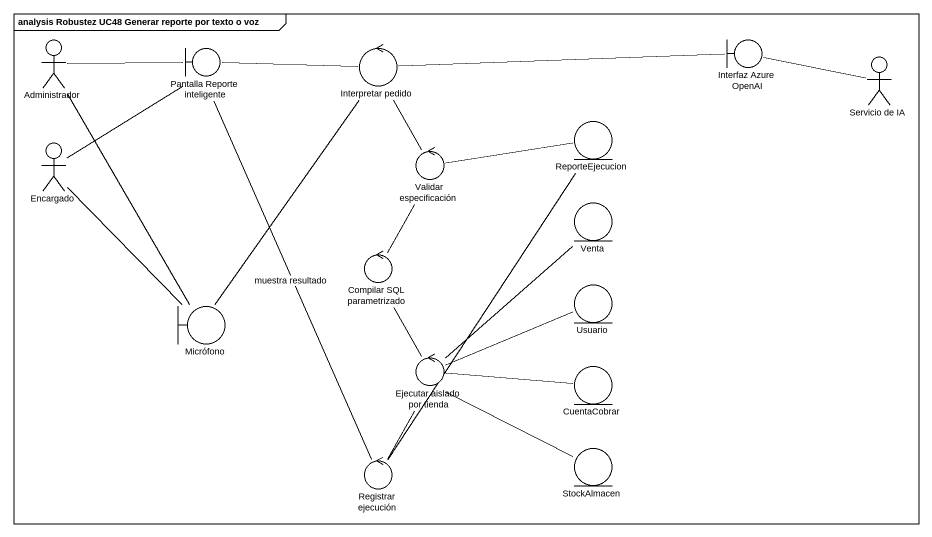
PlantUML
@startuml
mainframe analysis Robustez UC48 Generar reporte por texto o voz
actor Administrador
boundary "Pantalla Reporte inteligente" as Pantalla_Reporte_inteligente
control "Interpretar pedido" as Interpretar_pedido
boundary "Interfaz Azure OpenAI" as Interfaz_Azure_OpenAI
actor "Servicio de IA" as Servicio_de_IA
entity ReporteEjecucion
actor Encargado
control "Validar especificación" as Validar_especificación
entity Venta
control "Compilar SQL parametrizado" as Compilar_SQL_parametrizado
entity Usuario
boundary Micrófono
control "Ejecutar aislado por tienda" as Ejecutar_aislado_por_tienda
entity CuentaCobrar
entity StockAlmacen
control "Registrar ejecución" as Registrar_ejecución
Administrador -right- Pantalla_Reporte_inteligente
Administrador -- Micrófono
Pantalla_Reporte_inteligente -right- Interpretar_pedido
Interpretar_pedido -right- Interfaz_Azure_OpenAI
Interpretar_pedido -- Validar_especificación
Interfaz_Azure_OpenAI -right- Servicio_de_IA
Encargado -up- Pantalla_Reporte_inteligente
Encargado -- Micrófono
Validar_especificación -right- ReporteEjecucion
Validar_especificación -- Compilar_SQL_parametrizado
Compilar_SQL_parametrizado -- Ejecutar_aislado_por_tienda
Micrófono -up- Interpretar_pedido
Ejecutar_aislado_por_tienda -up- Venta
Ejecutar_aislado_por_tienda -right- Usuario
Ejecutar_aislado_por_tienda -right- CuentaCobrar
Ejecutar_aislado_por_tienda -right- StockAlmacen
Ejecutar_aislado_por_tienda -- Registrar_ejecución
Registrar_ejecución -up- Pantalla_Reporte_inteligente : muestra resultado
Registrar_ejecución -up- ReporteEjecucion
@enduml
